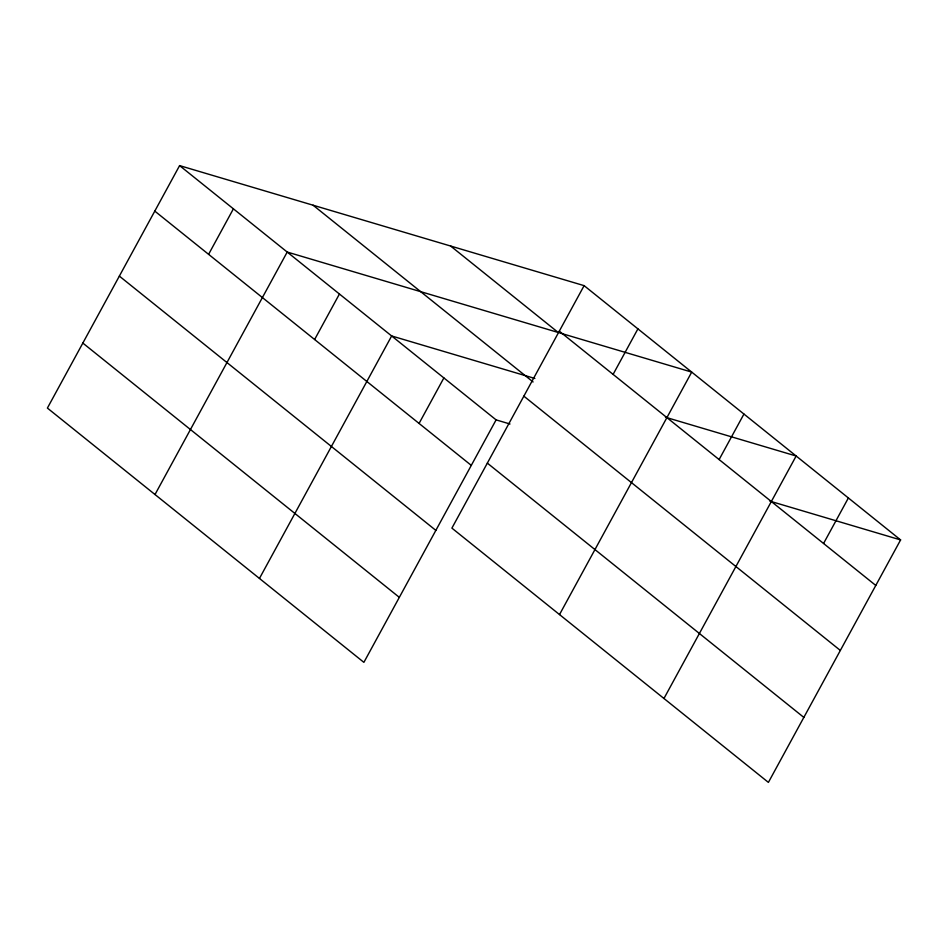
<?xml version="1.0" encoding="UTF-8"?>
<svg xmlns="http://www.w3.org/2000/svg" width="948" height="948" viewBox="0 0 948 948"><rect width="100%" height="100%" fill="white"/><g stroke="black" fill="none" stroke-linecap="round" stroke-linejoin="round"><path stroke-width="1.42" d="M584.11 285.644L451.9 528.119L768.401 782.396L900.6 539.922L584.11 285.644L179.599 165.604L47.4 408.078L363.89 662.356L496.1 419.881L510 424.005M208.596 254.337L233.409 208.821M155.01 494.524L287.208 252.049L558.23 332.487L450.62 246.03M314.618 339.514L339.431 294.01M259.456 578.446L391.654 335.959L534.862 378.465M419.063 423.436L443.877 377.92M613.095 374.389L637.909 328.873M559.51 614.577L691.72 372.102L559.616 332.902M719.117 459.567L743.931 414.063M663.956 698.486L796.154 456.012L665.449 417.227M823.563 543.477L848.377 497.973M769.895 501.137L900.6 539.922M559.296 331.16L875.786 585.437M313.089 205.218L533.084 381.961M523.853 396.157L840.343 650.435M179.599 165.604L496.1 419.881M487.343 463.122L803.833 717.399M154.785 211.108L471.286 465.385M119.353 276.105L435.843 530.382M82.843 343.081L399.333 597.359"/></g></svg>
